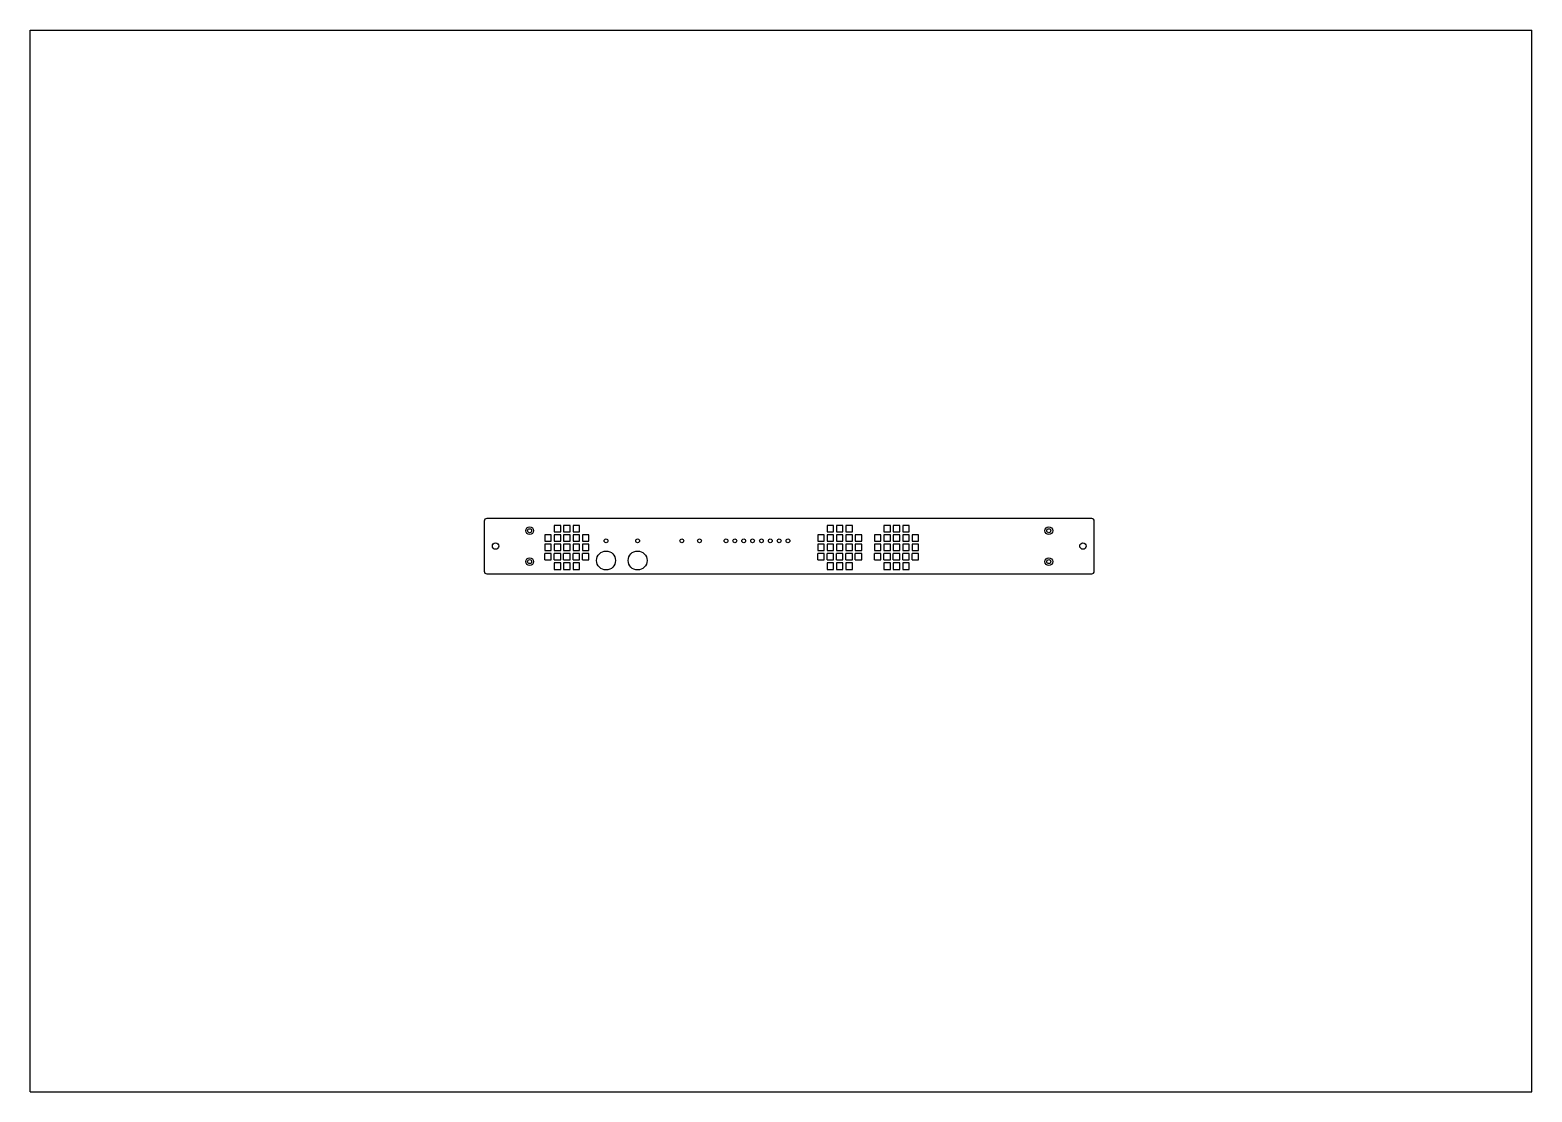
# Model space of a CAD drawing. Header units: millimetres. Extents: x 0 to 1189, y 0 to 841.
import ezdxf

# ---------------------------------------------------------------- set-up
doc = ezdxf.new("R2010")
doc.units = ezdxf.units.MM
doc.header["$LTSCALE"] = 65.395
doc.layers.get('0').update_dxf_attribs({"linetype": 'CONTINUOUS'})
doc.layers.add('AXES', color=7, linetype='CONTINUOUS')

msp = doc.modelspace()

# ---------------------------------------------------------------- linework, layer by layer
at = {"color": 7, "linetype": 'CONTINUOUS'}
for p, q in [((0, 0), (0, 841)), ((0, 841), (1189, 841)), ((1189, 0), (1189, 841)), ((359.5, 452.1), (359.5, 412.4)), ((840.5, 454.1), (361.5, 454.1)), ((842.5, 412.4), (842.5, 452.1)), ((407.6, 441.3), (407.6, 436.2)), ((412.6, 441.3), (407.6, 441.3)), ((412.6, 436.2), (412.6, 441.3)), ((415, 448.7), (415, 443.6)), ((420.1, 448.7), (415, 448.7)), ((415, 443.6), (420.1, 443.6)), ((415, 441.3), (415, 436.2)), ((420.1, 441.3), (415, 441.3)), ((420.1, 443.6), (420.1, 448.7)), ((420.1, 436.2), (420.1, 441.3)), ((422.4, 448.7), (422.4, 443.6)), ((427.5, 448.7), (422.4, 448.7)), ((422.4, 443.6), (427.5, 443.6)), ((422.4, 441.3), (422.4, 436.2)), ((427.5, 441.3), (422.4, 441.3)), ((427.5, 443.6), (427.5, 448.7)), ((427.5, 436.2), (427.5, 441.3)), ((429.9, 448.7), (429.9, 443.6)), ((435, 448.7), (429.9, 448.7)), ((429.9, 443.6), (435, 443.6)), ((429.9, 441.3), (429.9, 436.2)), ((435, 441.3), (429.9, 441.3)), ((435, 443.6), (435, 448.7)), ((435, 436.2), (435, 441.3)), ((437.3, 441.3), (437.3, 436.2)), ((442.4, 441.3), (437.3, 441.3)), ((442.4, 436.2), (442.4, 441.3)), ((628.6, 441.3), (623.6, 441.3)), ((623.6, 441.3), (623.6, 436.2)), ((628.6, 436.2), (628.6, 441.3)), ((636.1, 448.7), (631, 448.7)), ((631, 448.7), (631, 443.6)), ((631, 443.6), (636.1, 443.6)), ((636.1, 441.3), (631, 441.3)), ((631, 441.3), (631, 436.2)), ((636.1, 443.6), (636.1, 448.7)), ((636.1, 436.2), (636.1, 441.3)), ((643.5, 448.7), (638.4, 448.7)), ((638.4, 448.7), (638.4, 443.6)), ((638.4, 443.6), (643.5, 443.6)), ((643.5, 441.3), (638.4, 441.3)), ((638.4, 441.3), (638.4, 436.2)), ((643.5, 443.6), (643.5, 448.7)), ((643.5, 436.2), (643.5, 441.3)), ((651, 448.7), (645.9, 448.7)), ((645.9, 448.7), (645.9, 443.6)), ((645.9, 443.6), (651, 443.6)), ((651, 441.3), (645.9, 441.3)), ((645.9, 441.3), (645.9, 436.2)), ((651, 443.6), (651, 448.7)), ((651, 436.2), (651, 441.3)), ((658.4, 441.3), (653.3, 441.3)), ((653.3, 441.3), (653.3, 436.2)), ((658.4, 436.2), (658.4, 441.3)), ((673.6, 441.3), (668.6, 441.3)), ((668.6, 441.3), (668.6, 436.2)), ((673.6, 436.2), (673.6, 441.3)), ((681.1, 448.7), (676, 448.7)), ((676, 448.7), (676, 443.6)), ((676, 443.6), (681.1, 443.6)), ((681.1, 441.3), (676, 441.3)), ((676, 441.3), (676, 436.2)), ((681.1, 443.6), (681.1, 448.7)), ((681.1, 436.2), (681.1, 441.3)), ((688.5, 448.7), (683.4, 448.7)), ((683.4, 448.7), (683.4, 443.6)), ((683.4, 443.6), (688.5, 443.6)), ((688.5, 441.3), (683.4, 441.3)), ((683.4, 441.3), (683.4, 436.2)), ((688.5, 443.6), (688.5, 448.7)), ((688.5, 436.2), (688.5, 441.3)), ((696, 448.7), (690.9, 448.7)), ((690.9, 448.7), (690.9, 443.6)), ((690.9, 443.6), (696, 443.6)), ((696, 441.3), (690.9, 441.3)), ((690.9, 441.3), (690.9, 436.2)), ((696, 443.6), (696, 448.7)), ((696, 436.2), (696, 441.3)), ((703.4, 441.3), (698.3, 441.3)), ((698.3, 441.3), (698.3, 436.2)), ((703.4, 436.2), (703.4, 441.3)), ((407.6, 436.2), (412.6, 436.2)), ((407.6, 433.8), (407.6, 428.8)), ((412.6, 433.8), (407.6, 433.8)), ((407.6, 428.8), (412.6, 428.8)), ((412.6, 428.8), (412.6, 433.8)), ((415, 436.2), (420.1, 436.2)), ((415, 433.8), (415, 428.8)), ((420.1, 433.8), (415, 433.8)), ((415, 428.8), (420.1, 428.8)), ((420.1, 428.8), (420.1, 433.8)), ((422.4, 436.2), (427.5, 436.2)), ((422.4, 433.8), (422.4, 428.8)), ((427.5, 433.8), (422.4, 433.8)), ((422.4, 428.8), (427.5, 428.8)), ((427.5, 428.8), (427.5, 433.8)), ((429.9, 436.2), (435, 436.2)), ((429.9, 433.8), (429.9, 428.8)), ((435, 433.8), (429.9, 433.8)), ((429.9, 428.8), (435, 428.8)), ((435, 428.8), (435, 433.8)), ((437.3, 436.2), (442.4, 436.2)), ((437.3, 433.8), (437.3, 428.8)), ((442.4, 433.8), (437.3, 433.8)), ((437.3, 428.8), (442.4, 428.8)), ((442.4, 428.8), (442.4, 433.8)), ((623.6, 436.2), (628.6, 436.2)), ((628.6, 433.8), (623.6, 433.8)), ((623.6, 433.8), (623.6, 428.8)), ((623.6, 428.8), (628.6, 428.8)), ((628.6, 428.8), (628.6, 433.8)), ((631, 436.2), (636.1, 436.2)), ((636.1, 433.8), (631, 433.8)), ((631, 433.8), (631, 428.8)), ((631, 428.8), (636.1, 428.8)), ((636.1, 428.8), (636.1, 433.8)), ((638.4, 436.2), (643.5, 436.2)), ((643.5, 433.8), (638.4, 433.8)), ((638.4, 433.8), (638.4, 428.8)), ((638.4, 428.8), (643.5, 428.8)), ((643.5, 428.8), (643.5, 433.8)), ((645.9, 436.2), (651, 436.2)), ((651, 433.8), (645.9, 433.8)), ((645.9, 433.8), (645.9, 428.8)), ((645.9, 428.8), (651, 428.8)), ((651, 428.8), (651, 433.8)), ((653.3, 436.2), (658.4, 436.2)), ((658.4, 433.8), (653.3, 433.8)), ((653.3, 433.8), (653.3, 428.8)), ((653.3, 428.8), (658.4, 428.8)), ((658.4, 428.8), (658.4, 433.8)), ((668.6, 436.2), (673.6, 436.2)), ((673.6, 433.8), (668.6, 433.8)), ((668.6, 433.8), (668.6, 428.8)), ((668.6, 428.8), (673.6, 428.8)), ((673.6, 428.8), (673.6, 433.8)), ((676, 436.2), (681.1, 436.2)), ((681.1, 433.8), (676, 433.8)), ((676, 433.8), (676, 428.8)), ((676, 428.8), (681.1, 428.8)), ((681.1, 428.8), (681.1, 433.8)), ((683.4, 436.2), (688.5, 436.2)), ((688.5, 433.8), (683.4, 433.8)), ((683.4, 433.8), (683.4, 428.8)), ((683.4, 428.8), (688.5, 428.8)), ((688.5, 428.8), (688.5, 433.8)), ((690.9, 436.2), (696, 436.2)), ((696, 433.8), (690.9, 433.8)), ((690.9, 433.8), (690.9, 428.8)), ((690.9, 428.8), (696, 428.8)), ((696, 428.8), (696, 433.8)), ((698.3, 436.2), (703.4, 436.2)), ((703.4, 433.8), (698.3, 433.8)), ((698.3, 433.8), (698.3, 428.8)), ((698.3, 428.8), (703.4, 428.8)), ((703.4, 428.8), (703.4, 433.8)), ((407.6, 421.3), (407.6, 426.4)), ((412.6, 426.4), (407.6, 426.4)), ((407.6, 421.3), (412.6, 421.3)), ((412.6, 421.3), (412.6, 426.4)), ((415, 421.3), (415, 426.4)), ((420.1, 426.4), (415, 426.4)), ((415, 421.3), (420.1, 421.3)), ((415, 419), (415, 413.9)), ((420.1, 419), (415, 419)), ((420.1, 421.3), (420.1, 426.4)), ((420.1, 413.9), (420.1, 419)), ((422.4, 421.3), (422.4, 426.4)), ((427.5, 426.4), (422.4, 426.4)), ((422.4, 421.3), (427.5, 421.3)), ((422.4, 419), (422.4, 413.9)), ((427.5, 419), (422.4, 419)), ((427.5, 421.3), (427.5, 426.4)), ((427.5, 413.9), (427.5, 419)), ((429.9, 421.3), (429.9, 426.4)), ((435, 426.4), (429.9, 426.4)), ((429.9, 421.3), (435, 421.3)), ((429.9, 419), (429.9, 413.9)), ((435, 419), (429.9, 419)), ((435, 421.3), (435, 426.4)), ((435, 413.9), (435, 419)), ((437.3, 421.3), (437.3, 426.4)), ((442.4, 426.4), (437.3, 426.4)), ((437.3, 421.3), (442.4, 421.3)), ((442.4, 421.3), (442.4, 426.4)), ((628.6, 426.4), (623.6, 426.4)), ((623.6, 421.3), (623.6, 426.4)), ((623.6, 421.3), (628.6, 421.3)), ((628.6, 421.3), (628.6, 426.4)), ((636.1, 426.4), (631, 426.4)), ((631, 421.3), (631, 426.4)), ((631, 421.3), (636.1, 421.3)), ((636.1, 419), (631, 419)), ((631, 419), (631, 413.9)), ((636.1, 421.3), (636.1, 426.4)), ((636.1, 413.9), (636.1, 419)), ((643.5, 426.4), (638.4, 426.4)), ((638.4, 421.3), (638.4, 426.4)), ((638.4, 421.3), (643.5, 421.3)), ((643.5, 419), (638.4, 419)), ((638.4, 419), (638.4, 413.9)), ((643.5, 421.3), (643.5, 426.4)), ((643.5, 413.9), (643.5, 419)), ((651, 426.4), (645.9, 426.4)), ((645.9, 421.3), (645.9, 426.4)), ((645.9, 421.3), (651, 421.3)), ((651, 419), (645.9, 419)), ((645.9, 419), (645.9, 413.9)), ((651, 421.3), (651, 426.4)), ((651, 413.9), (651, 419)), ((658.4, 426.4), (653.3, 426.4)), ((653.3, 421.3), (653.3, 426.4)), ((653.3, 421.3), (658.4, 421.3)), ((658.4, 421.3), (658.4, 426.4)), ((673.6, 426.4), (668.6, 426.4)), ((668.6, 421.3), (668.6, 426.4)), ((668.6, 421.3), (673.6, 421.3)), ((673.6, 421.3), (673.6, 426.4)), ((681.1, 426.4), (676, 426.4)), ((676, 421.3), (676, 426.4)), ((676, 421.3), (681.1, 421.3)), ((681.1, 419), (676, 419)), ((676, 419), (676, 413.9)), ((681.1, 421.3), (681.1, 426.4)), ((681.1, 413.9), (681.1, 419)), ((688.5, 426.4), (683.4, 426.4)), ((683.4, 421.3), (683.4, 426.4)), ((683.4, 421.3), (688.5, 421.3)), ((688.5, 419), (683.4, 419)), ((683.4, 419), (683.4, 413.9)), ((688.5, 421.3), (688.5, 426.4)), ((688.5, 413.9), (688.5, 419)), ((696, 426.4), (690.9, 426.4)), ((690.9, 421.3), (690.9, 426.4)), ((690.9, 421.3), (696, 421.3)), ((696, 419), (690.9, 419)), ((690.9, 419), (690.9, 413.9)), ((696, 421.3), (696, 426.4)), ((696, 413.9), (696, 419)), ((703.4, 426.4), (698.3, 426.4)), ((698.3, 421.3), (698.3, 426.4)), ((698.3, 421.3), (703.4, 421.3)), ((703.4, 421.3), (703.4, 426.4)), ((361.5, 410.4), (840.5, 410.4)), ((415, 413.9), (420.1, 413.9)), ((422.4, 413.9), (427.5, 413.9)), ((429.9, 413.9), (435, 413.9)), ((631, 413.9), (636.1, 413.9)), ((638.4, 413.9), (643.5, 413.9)), ((645.9, 413.9), (651, 413.9)), ((676, 413.9), (681.1, 413.9)), ((683.4, 413.9), (688.5, 413.9)), ((690.9, 413.9), (696, 413.9)), ((0, 0), (1189, 0))]:
    msp.add_line(p, q, dxfattribs=at)
for centre, radius in [((395.5, 444.5), 3.1), ((395.5, 444.5), 1.6), ((806.5, 444.5), 3.1), ((806.5, 444.5), 1.6), ((395.5, 420), 3.1), ((395.5, 420), 1.6), ((806.5, 420), 3.1), ((806.5, 420), 1.6)]:
    msp.add_circle(centre, radius, dxfattribs=at)
for centre, start, end in [((361.5, 452.1), 90, 180), ((840.5, 452.1), 0, 90), ((361.5, 412.4), 180, 270), ((840.5, 412.4), 270, 360)]:
    msp.add_arc(centre, 2, start, end, dxfattribs=at)
at = {"layer": 'AXES', "color": 7, "linetype": 'CONTINUOUS'}
for centre, radius in [((368.5, 432.3), 2.5), ((456, 420.9), 7.5), ((456, 436.5), 1.5), ((481, 420.9), 7.5), ((481, 436.5), 1.5), ((516, 436.5), 1.5), ((530, 436.5), 1.5), ((551, 436.5), 1.5), ((558, 436.5), 1.5), ((565, 436.5), 1.5), ((572, 436.5), 1.5), ((579, 436.5), 1.5), ((586, 436.5), 1.5), ((593, 436.5), 1.5), ((600, 436.5), 1.5), ((833.5, 432.3), 2.5)]:
    msp.add_circle(centre, radius, dxfattribs=at)

doc.saveas('drawing.dxf')
